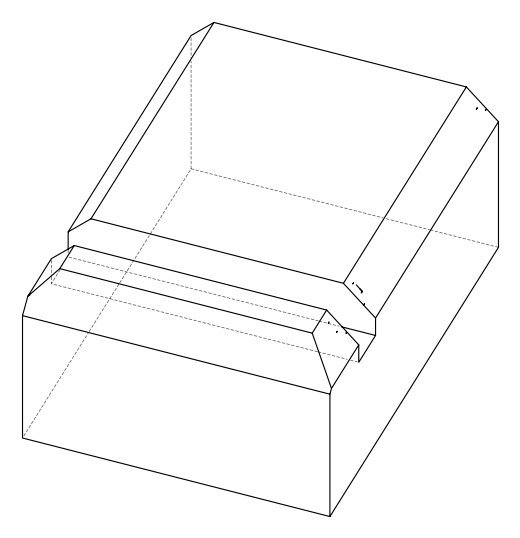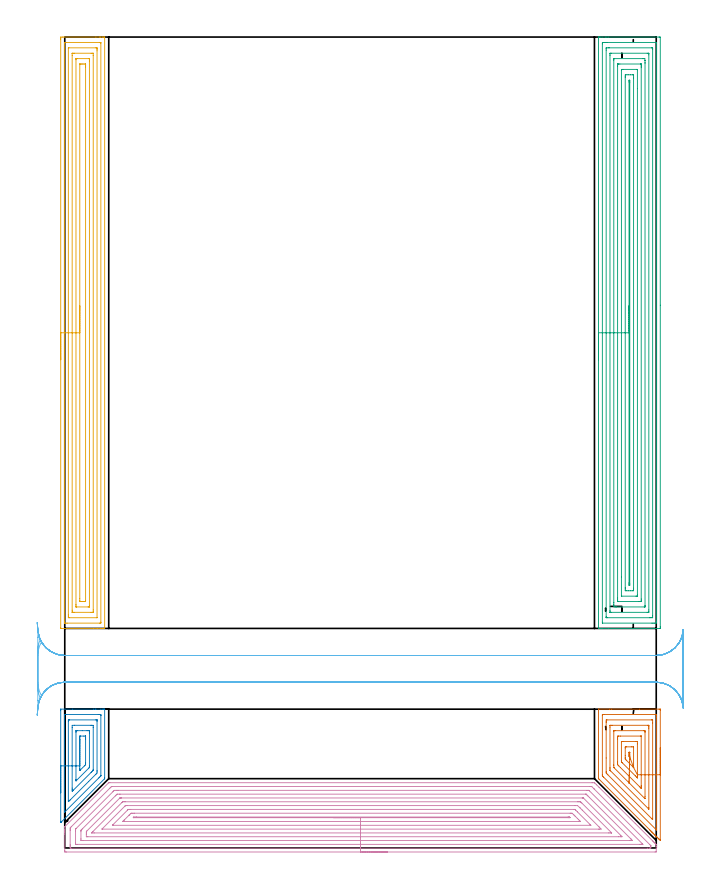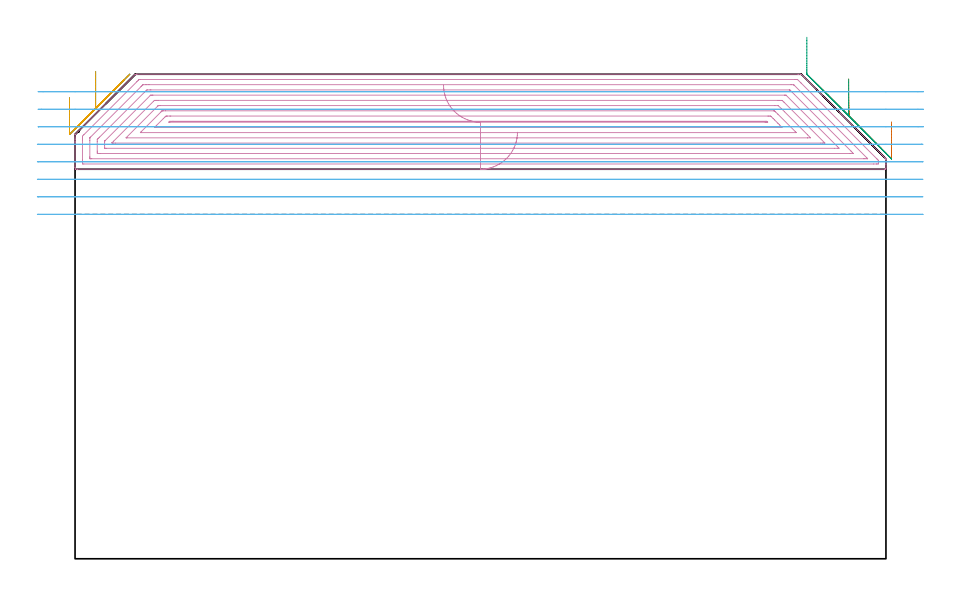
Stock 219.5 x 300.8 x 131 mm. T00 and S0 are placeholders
(PLAN: 6 operations, 1 tool changes, 56.8 min)
(1 AREA_MILL | FG_CHAMFER_SURFACE | UGT0205_001 | 2.92 min | 15236 mm3)
(2 AREA_MILL_1 | FG_CHAMFER_SURFACE_1 | UGT0205_001 | 1.96 min | 7307 mm3)
(3 AREA_MILL_2 | FG_CHAMFER_SURFACE_2 | UGT0205_001 | 16.01 min | 59667 mm3)
(4 AREA_MILL_3 | FG_CHAMFER_SURFACE_3 | UGT0205_001 | 16.53 min | 65954 mm3)
(5 AREA_MILL_4 | FG_CHAMFER_SURFACE_4 | UGT0205_001 | 10.84 min | 30129 mm3)
(6 MILL_RECTANGULAR_SLOT | SLOT_RECTANGULAR | UGT0201_094 | Follow Part, ap 5, ae 75% | 8.55 min | 242394 mm3)
(TOOL UGT0205_001 | Chamfer Mill 20 x 3 x 45 deg. | D20 FL50 Z2)
(TOOL UGT0201_094 | End mill 20 mm | D20 FL38 Z4)
(OP 1 AREA_MILL)
G17 G21 G94 G90
T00 M6
G54
G17 G0 G90 X220.9 Y37.15 S1061 M3
G43 Z141.1 H0
Z118.2
G94 G1 Y37.112 Z117.328 F250.
Y36.998 Z116.464
Y36.809 Z115.612
Y36.547 Z114.78
Y36.213 Z113.974
Y35.81 Z113.2
Y35.341 Z112.464
Y34.81 Z111.772
Y34.221 Z111.129
Y33.578 Z110.54
Y32.886 Z110.008
Y32.15 Z109.54
Y31.376 Z109.137
Y30.57 Z108.803
Y29.738 Z108.541
Y28.886 Z108.352
Y28.022 Z108.238
Y27.15 Z108.2
Y2.991
X220.899 Y2.812 Z108.199
X220.709 Y2.991 Z108.391
X220.459 Y3.24 Z108.638
X220.414 Y3.285 Z108.685
X220.211 Y3.489 Z108.888
X220.165 Y3.533 Z108.932
X220.12 Y3.58 Z108.979
X219.918 Y3.781 Z109.181
X219.872 Y3.827 Z109.225
X219.825 Y3.875 Z109.274
X219.626 Y4.074 Z109.473
X219.578 Y4.12 Z109.519
X219.53 Y4.169 Z109.569
X219.333 Y4.366 Z109.766
X219.285 Y4.414 Z109.812
X219.236 Y4.464 Z109.863
X219.041 Y4.659 Z110.058
X218.991 Y4.708 Z110.106
X218.941 Y4.758 Z110.158
X218.748 Y4.951 Z110.351
X218.697 Y5.001 Z110.399
X218.646 Y5.053 Z110.453
X218.456 Y5.244 Z110.643
X218.404 Y5.295 Z110.693
X218.352 Y5.348 Z110.747
X218.163 Y5.536 Z110.936
X218.11 Y5.588 Z110.987
X218.057 Y5.642 Z111.042
X217.871 Y5.829 Z111.228
X217.817 Y5.882 Z111.28
X217.763 Y5.937 Z111.336
X217.578 Y6.121 Z111.521
X217.523 Y6.175 Z111.574
X217.468 Y6.232 Z111.631
X217.286 Y6.414 Z111.813
X217.23 Y6.469 Z111.867
X217.173 Y6.526 Z111.926
X216.993 Y6.707 Z112.106
X216.936 Y6.762 Z112.161
X216.878 Y6.821 Z112.22
X198.125 Y25.575 Z130.973
X198. Y25.699 Z131.092
Y25.702
Y25.824 Z131.1
Y51.457
X198.005 Y51.49 Z131.093
X198.087 Y51.5 Z131.012
X202.05 Z127.048
X202.845 Z126.248
X213.215 Z115.881
X220.459 Z108.637
X220.86 Y51.496 Z108.235
X220.891 Y51.49 Z108.204
X220.898 Y51.458 Z108.198
X220.9 Y51.015 Z108.2
Y27.15
X219.486 Z109.614
X219.485 Y6.914 Z109.615
X219.484 Y6.821 Z109.616
X219.481 Y6.72 Z109.619
X219.479 Y6.686 Z109.621
X219.459 Y6.7 Z109.641
X219.428 Y6.727 Z109.672
X219.33 Y6.821 Z109.77
X199.884 Y26.266 Z129.216
X199.563 Y26.59 Z129.537
X199.473 Y26.685 Z129.627
X199.421 Y26.741 Z129.679
X199.419 Y26.762 Z129.681
X199.417 Y26.859 Z129.683
X199.414 Y27.057 Z129.686
Y27.15
X199.415 Y49.154 Z129.685
Y49.247
X199.419 Y49.444 Z129.681
X199.421 Y49.484 Z129.679
X199.53 Y49.49 Z129.57
X199.698 Y49.496 Z129.402
X199.951 Y49.499 Z129.149
X219.327 Z109.773
X219.425 Y49.495 Z109.675
X219.456 Y49.491 Z109.644
X219.479 Y49.485 Z109.621
X219.481 Y49.441 Z109.619
X219.484 Y49.341 Z109.616
X219.485 Y49.247 Z109.615
X219.486 Y48.456 Z109.614
Y27.15
X218.072 Z111.028
X218.071 Y10.985 Z111.029
X218.07 Y10.729 Z111.03
X218.066 Y10.56 Z111.034
X218.065 Y10.547 Z111.035
X218.057 Y10.55 Z111.043
X218.025 Y10.577 Z111.075
X217.969 Y10.631 Z111.131
X217.817 Y10.782 Z111.283
X201.45 Y27.15 Z127.65
X201.083 Y27.525 Z128.017
X200.835 Y27.783 Z128.265
X200.832 Y28.034 Z128.268
X200.829 Y28.289 Z128.271
X200.828 Y33.372 Z128.272
X200.829 Y46.595 Z128.271
X200.83 Y46.849 Z128.27
X200.836 Y47.479 Z128.264
X201.063 Y47.499 Z128.037
X201.083 Z128.017
X217.796 Z111.304
X217.817 Y47.498 Z111.283
X218.064 Y47.479 Z111.036
X218.068 Y47.227 Z111.032
X218.071 Y46.595 Z111.029
Y46.34
X218.072 Y27.15 Z111.028
X216.657 Z112.443
Y15.056
X216.656 Y14.776 Z112.444
X216.653 Y14.416 Z112.447
X216.652 Y14.41 Z112.448
X216.636 Y14.422 Z112.464
X216.583 Y14.469 Z112.517
X216.48 Y14.57 Z112.62
X202.489 Y28.561 Z126.611
X202.311 Y28.741 Z126.789
X202.268 Y28.788 Z126.832
X202.25 Y28.811 Z126.85
X202.248 Y28.832 Z126.852
X202.245 Y28.918 Z126.855
X202.243 Y29.522 Z126.857
Y29.802
Y44.827
X202.245 Y45.43 Z126.855
X202.247 Y45.471 Z126.853
X202.249 Y45.486 Z126.851
X202.26 Y45.49 Z126.84
X202.342 Y45.495 Z126.758
X202.51 Y45.498 Z126.59
X202.845 Y45.5 Z126.255
X203.055 Z126.045
X216.266 Z112.834
X216.478 Y45.498 Z112.622
X216.584 Y45.495 Z112.516
X216.636 Y45.49 Z112.464
X216.651 Y45.486 Z112.449
X216.652 Y45.471 Z112.448
X216.656 Y45.108 Z112.444
X216.657 Y44.827 Z112.443
Y44.223
Y27.15
X215.243 Z113.857
Y19.127
X215.238 Y18.311 Z113.862
X215.237 Y18.296 Z113.863
X215.19 Y18.311 Z113.91
X215.175 Y18.325 Z113.925
X203.725 Y29.773 Z125.375
X203.699 Y29.802 Z125.401
X203.673 Y29.837 Z125.427
X203.664 Y29.863 Z125.436
X203.657 Y30.685 Z125.443
Y30.754
Y43.197
X203.658 Y43.335 Z125.442
X203.66 Y43.426 Z125.44
X203.664 Y43.491 Z125.436
X203.672 Y43.494 Z125.428
X203.725 Y43.497 Z125.375
X204.168 Y43.5 Z124.932
X214.737 Y43.499 Z114.363
X215.175 Y43.493 Z113.925
X215.23 Y43.49 Z113.87
X215.239 Y43.266 Z113.861
X215.242 Y43.128 Z113.858
X215.243 Y43.06 Z113.857
Y42.991
Y27.15
X213.829 Z115.271
Y23.197
X213.828 Y22.731 Z115.272
X213.827 Y22.315 Z115.273
X213.824 Y22.175 Z115.276
X213.823 Y22.142 Z115.277
X213.741 Y22.217 Z115.359
X213.61 Y22.342 Z115.49
X213.413 Y22.535 Z115.687
X213.217 Y22.731 Z115.883
X206.146 Y29.802 Z122.954
X205.487 Y30.464 Z123.613
X205.271 Y30.685 Z123.829
X205.078 Y30.899 Z124.022
X205.075 Y31.099 Z124.025
X205.072 Y31.569 Z124.028
X205.071 Y31.986 Z124.029
Y40.408
X205.073 Y40.824 Z124.027
X205.077 Y41.292 Z124.023
X205.079 Y41.49 Z124.021
X205.282 Y41.497 Z123.818
X205.487 Y41.499 Z123.613
X206.16 Y41.5 Z122.94
X213.62 Y41.499 Z115.48
X213.759 Y41.496 Z115.341
X213.808 Y41.491 Z115.292
X213.823 Y41.487 Z115.277
X213.824 Y41.48 Z115.276
X213.827 Y41.431 Z115.273
X213.828 Y41.292 Z115.272
X213.829 Y27.15 Z115.271
X212.415 Z116.685
X212.414 Y26.385 Z116.686
X212.413 Y26.266 Z116.687
X212.409 Y26.026 Z116.691
X212.408 Y26.006 Z116.692
X212.401 Y26.008 Z116.699
X212.366 Y26.036 Z116.734
X212.333 Y26.067 Z116.767
X212.131 Y26.266 Z116.969
X211.652 Y26.745 Z117.448
X206.828 Y31.569 Z122.272
X206.688 Y31.712 Z122.412
X206.576 Y31.828 Z122.524
X206.504 Y31.905 Z122.596
X206.492 Y31.954 Z122.608
X206.487 Y32.334 Z122.613
X206.486 Y32.453 Z122.614
Y39.406
X206.487 Y39.457 Z122.613
X206.489 Y39.484 Z122.611
X206.492 Y39.49 Z122.608
X206.5 Y39.493 Z122.6
X206.606 Y39.497 Z122.494
X206.82 Y39.499 Z122.28
X207.248 Y39.5 Z121.852
X211.676 Z117.424
X212.089 Y39.498 Z117.011
X212.296 Y39.494 Z116.804
X212.398 Y39.49 Z116.702
X212.408 Y39.483 Z116.692
X212.411 Y39.466 Z116.689
X212.412 Y39.429 Z116.688
X212.415 Y38.759 Z116.685
Y38.64
Y27.15
X210.994 Y29.861 Z118.106
X210.992 Z118.108
X210.974 Y29.875 Z118.126
X210.771 Y30.076 Z118.329
X208.394 Y32.453 Z120.706
X208.129 Y32.722 Z120.971
X207.979 Y32.88 Z121.121
X207.907 Y32.958 Z121.193
X207.904 Y33.107 Z121.196
X207.901 Y33.337 Z121.199
X207.9 Y33.567 Z121.2
Y34.221
X207.901 Y37.102 Z121.199
X207.904 Y37.333 Z121.196
X207.906 Y37.478 Z121.194
X207.973 Y37.49 Z121.127
X208.129 Y37.494 Z120.971
X208.386 Y37.499 Z120.714
X210.146 Y37.5 Z118.954
X210.771 Y37.496 Z118.329
X210.979 Y37.492 Z118.121
X210.991 Y37.491 Z118.109
X210.994 Y37.46 Z118.106
X210.998 Y37.379 Z118.102
X211. Y37.256 Z118.1
Y30.072
X210.999 Y29.949 Z118.101
X210.996 Y29.868 Z118.104
X210.994 Y29.861 Z118.106
X209.58 Y33.736 Z119.52
X209.547 Y33.761 Z119.553
X209.453 Y33.853 Z119.647
X209.361 Y33.947 Z119.739
X209.321 Y33.998 Z119.779
X209.318 Y34.085 Z119.782
X209.316 Y34.221 Z119.784
X209.314 Y34.526 Z119.786
Y34.8
X209.315 Y35.105 Z119.785
X209.318 Y35.378 Z119.782
X209.321 Y35.464 Z119.779
X209.324 Y35.49 Z119.776
X209.345 Y35.492 Z119.755
X209.5 Y35.497 Z119.6
X209.569 Y35.49 Z119.531
X209.58 Y35.487 Z119.52
X209.582 Y35.466 Z119.518
X209.584 Y35.412 Z119.516
X209.586 Y34.526 Z119.514
Y34.221
X209.584 Y33.948 Z119.516
X209.582 Y33.811 Z119.518
X209.58 Y33.736 Z119.52
X209.554 Y32.866 Z119.584
X209.529 Y32.005 Z119.723
X209.505 Y31.16 Z119.936
X209.481 Y30.336 Z120.223
X209.457 Y29.541 Z120.58
X209.435 Y28.779 Z121.005
X209.414 Y28.058 Z121.495
X209.394 Y27.382 Z122.046
X209.376 Y26.756 Z122.654
X209.36 Y26.186 Z123.314
X209.345 Y25.676 Z124.021
X209.332 Y25.229 Z124.771
X209.321 Y24.849 Z125.556
X209.311 Y24.539 Z126.371
X209.305 Y24.301 Z127.21
X209.3 Y24.137 Z128.067
X209.297 Y24.048 Z128.935
Y24.036 Z129.807
G0 Z141.1
M5
M2
(OP 2 AREA_MILL_1)
G17 G21 G94 G90
T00 M6
G54
G17 G0 G90 X-1.5 Y20.45 S1061 M3
G43 Z141.1 H0
Z124.8
G94 G1 Y20.488 Z123.928 F250.
Y20.602 Z123.064
Y20.791 Z122.212
Y21.053 Z121.38
Y21.387 Z120.574
Y21.79 Z119.8
Y22.258 Z119.064
Y22.79 Z118.372
Y23.379 Z117.729
Y24.022 Z117.14
Y24.714 Z116.608
Y25.45 Z116.14
Y26.224 Z115.737
Y27.03 Z115.403
Y27.862 Z115.141
Y28.714 Z114.952
Y29.578 Z114.838
Y30.45 Z114.8
X-1.499 Y50.926 Z114.801
X-1.495 Y51.496 Z114.802
X-1.493 Y51.498 Z114.804
X2.93 Y51.5 Z119.226
X10.658 Z126.952
X11.29 Z127.587
X11.548 Z127.845
X13.33 Z129.625
X13.847 Z130.146
X14.22 Z130.519
X14.463 Z130.762
X14.763 Y51.493 Z131.055
X14.797 Y51.49 Z131.089
X14.8 Y51.371 Z131.1
Y25.999
Y25.705 Z131.085
X14.671 Y25.571 Z130.971
X-1.222 Y9.678 Z115.077
X-1.366 Y9.536 Z114.931
X-1.492 Y9.415 Z114.806
X-1.497 Y9.502 Z114.803
X-1.5 Y9.633 Z114.8
Y9.678
Y30.45
X-0.086 Z116.214
X-0.085 Y49.201 Z116.215
X-0.084 Y49.257 Z116.216
X-0.079 Y49.369 Z116.221
X-0.068 Y49.49 Z116.232
X-0.03 Y49.492 Z116.27
X0.507 Y49.499 Z116.807
X12.439 Y49.5 Z128.739
X12.976 Y49.498 Z129.276
X13.33 Y49.492 Z129.63
X13.374 Y49.49 Z129.674
X13.381 Y49.313 Z129.681
X13.385 Y49.201 Z129.685
Y49.145
X13.386 Y49.089 Z129.686
X13.385 Y26.889 Z129.685
Y26.834
X13.382 Y26.778 Z129.682
X13.379 Y26.744 Z129.679
X13.367 Y26.728 Z129.667
X13.33 Y26.684 Z129.63
X12.989 Y26.339 Z129.289
X12.649 Y25.999 Z128.949
X-0.03 Y13.32 Z116.27
X-0.066 Y13.286 Z116.234
X-0.079 Y13.275 Z116.221
X-0.08 Y13.276 Z116.22
X-0.082 Y13.293 Z116.218
X-0.085 Y13.367 Z116.215
X-0.086 Y13.592 Z116.214
Y30.45
X1.328 Z117.628
X1.329 Y46.897 Z117.629
X1.331 Y47.365 Z117.631
X1.333 Y47.469 Z117.633
X1.335 Y47.487 Z117.635
X1.391 Y47.493 Z117.691
X1.481 Y47.497 Z117.781
X1.616 Y47.5 Z117.916
X1.752 Z118.052
X11.548 Y47.499 Z127.848
X11.684 Y47.497 Z127.984
X11.952 Y47.49 Z128.252
X11.965 Y47.477 Z128.265
X11.968 Y47.461 Z128.268
X11.971 Y47.425 Z128.271
Y47.365
X11.972 Y46.942 Z128.272
X11.971 Y28.67 Z128.271
X11.969 Y28.249 Z128.269
X11.964 Y27.779 Z128.264
X11.761 Y27.567 Z128.061
X11.548 Y27.349 Z127.848
X8.864 Y24.663 Z125.164
X1.969 Y17.769 Z118.269
X1.752 Y17.555 Z118.052
X1.518 Y17.33 Z117.818
X1.335 Y17.174 Z117.635
X1.331 Y17.365 Z117.631
X1.329 Y17.519 Z117.629
X1.328 Y30.45 Z117.628
X2.743 Z119.043
X2.744 Y44.694 Z119.044
X2.75 Y45.477 Z119.05
X3.533 Y45.497 Z119.833
X3.618 Y45.499 Z119.918
X9.767 Z126.067
X9.853 Z126.153
X10.55 Y45.477 Z126.85
X10.557 Y44.795 Z126.857
Y44.694
Y29.165
X10.555 Y28.967 Z126.855
X10.553 Y28.869 Z126.853
X10.55 Y28.823 Z126.85
X10.534 Y28.794 Z126.834
X10.417 Y28.67 Z126.717
X10.094 Y28.343 Z126.394
X9.767 Y28.016 Z126.067
X3.19 Y21.44 Z119.49
X2.968 Y21.222 Z119.268
X2.757 Y21.018 Z119.057
X2.745 Y21.445 Z119.045
X2.744 Y21.548 Z119.044
X2.743 Y22.202 Z119.043
Y30.45
X4.157 Z120.457
X4.158 Y42.913 Z120.458
X4.159 Y43.178 Z120.459
X4.164 Y43.445 Z120.464
X4.172 Y43.491 Z120.472
X4.204 Y43.494 Z120.504
X4.277 Y43.498 Z120.577
X4.423 Y43.499 Z120.723
X4.727 Y43.5 Z121.027
X6.508 Z122.808
X8.29 Z124.59
X8.877 Y43.497 Z125.177
X9.072 Y43.493 Z125.372
X9.136 Y43.49 Z125.436
X9.139 Y43.357 Z125.439
X9.142 Y43.18 Z125.442
X9.143 Y42.913 Z125.443
Y42.647
Y30.45
X9.142 Y30.185 Z125.442
X9.138 Y29.918 Z125.438
X9.136 Y29.846 Z125.436
X9.112 Y29.818 Z125.412
X9.051 Y29.752 Z125.351
X8.877 Y29.575 Z125.177
X4.265 Y24.965 Z120.565
X4.214 Y24.918 Z120.514
X4.164 Y24.874 Z120.464
X4.162 Y24.924 Z120.462
X4.158 Y25.109 Z120.458
X4.157 Y25.259 Z120.457
Y25.375
Y30.45
X5.571 Z121.871
X5.572 Y40.876 Z121.872
X5.573 Y41.133 Z121.873
X5.577 Y41.449 Z121.877
X5.578 Y41.481 Z121.878
X5.618 Y41.49 Z121.918
X5.715 Y41.495 Z122.015
X5.838 Y41.499 Z122.138
X7.095 Y41.5 Z123.395
X7.621 Y41.498 Z123.921
X7.703 Y41.493 Z124.003
X7.717 Y41.491 Z124.017
X7.722 Y41.466 Z124.022
X7.725 Y41.393 Z124.025
X7.728 Y41.133 Z124.028
X7.729 Y40.5 Z124.029
Y40.243
X7.728 Y31.598 Z124.028
X7.726 Y31.34 Z124.026
X7.722 Y31.024 Z124.022
X7.716 Y30.875 Z124.016
X7.64 Y30.796 Z123.94
X7.302 Y30.45 Z123.602
X5.74 Y28.888 Z122.04
X5.668 Y28.818 Z121.968
X5.615 Y28.768 Z121.915
X5.582 Y28.741 Z121.882
X5.578 Y28.74 Z121.878
X5.577 Y28.763 Z121.877
X5.573 Y28.98 Z121.873
X5.571 Y29.303 Z121.871
Y29.56
Y30.45
Y31.322 Z121.909
Y32.187 Z122.023
Y33.038 Z122.212
Y33.87 Z122.474
Y34.676 Z122.808
Y35.45 Z123.211
Y36.186 Z123.679
Y36.878 Z124.21
Y37.521 Z124.8
Y38.111 Z125.443
Y38.642 Z126.135
Y39.11 Z126.871
Y39.513 Z127.645
Y39.847 Z128.451
Y40.109 Z129.283
Y40.298 Z130.134
Y40.412 Z130.999
Y40.45 Z131.871
G0 Z141.1
M5
M2
(OP 3 AREA_MILL_2)
G17 G21 G94 G90
T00 M6
G54
G17 G0 G90 X198. Y181.1 S1061 M3
G43 Z141.1 H0
G94 G1 Y181.138 Z140.228 F250.
Y181.252 Z139.363
Y181.441 Z138.512
Y181.703 Z137.68
Y182.037 Z136.874
Y182.44 Z136.1
Y182.909 Z135.364
Y183.44 Z134.672
Y184.029 Z134.029
Y184.672 Z133.439
Y185.364 Z132.908
Y186.1 Z132.44
Y186.874 Z132.037
Y187.68 Z131.703
Y188.512 Z131.441
Y189.364 Z131.252
Y190.228 Z131.138
Y191.1 Z131.1
Y300.623
Y300.796 Z131.091
Y300.797 Z131.09
X198.355 Y300.8 Z130.744
X198.61 Z130.49
X199.322 Z129.773
X200.558 Z128.539
X201.083 Z128.011
X201.702 Z127.394
X220.459 Z108.639
X220.723 Y300.798 Z108.374
X220.892 Y300.79 Z108.206
X220.899 Y300.62 Z108.199
X220.9 Y201.326 Z108.2
Y82.028
X220.896 Y81.577 Z108.202
X220.892 Y81.41 Z108.206
X220.721 Y81.4 Z108.376
X201.702 Z127.394
X199.322 Z129.773
X198.61 Z130.489
X198.356 Z130.743
X198.115 Z130.978
X198. Y81.403 Z131.09
Y81.405 Z131.091
Y81.581 Z131.1
Y191.1
X199.414 Z129.686
X199.415 Y298.29 Z129.685
X199.416 Y298.384 Z129.684
X199.421 Y298.775 Z129.679
X199.801 Y298.792 Z129.299
X200.203 Y298.797 Z128.897
X200.674 Y298.8 Z128.426
X201.083 Z128.017
X219.39 Y298.799 Z109.71
X219.424 Y298.797 Z109.676
X219.459 Y298.792 Z109.641
X219.479 Y298.787 Z109.621
X219.48 Y298.76 Z109.62
X219.485 Y298.479 Z109.615
Y83.91
X219.484 Y83.816 Z109.616
X219.479 Y83.425 Z109.621
X219.099 Y83.408 Z110.001
X218.697 Y83.403 Z110.403
X218.226 Y83.4 Z110.874
X217.817 Z111.283
X199.51 Y83.401 Z129.59
X199.476 Y83.403 Z129.624
X199.441 Y83.408 Z129.659
X199.421 Y83.413 Z129.679
X199.42 Y83.44 Z129.68
X199.415 Y83.721 Z129.685
X199.414 Y191.1 Z129.686
X200.828 Z128.272
X200.829 Y295.961 Z128.271
X200.831 Y296.596 Z128.269
X200.833 Y296.725 Z128.267
X200.835 Y296.781 Z128.265
X200.891 Y296.791 Z128.209
X201.083 Y296.795 Z128.017
X201.763 Y296.8 Z127.337
X201.964 Z127.136
X217.617 Y296.799 Z111.483
X217.817 Y296.796 Z111.283
X218.017 Y296.79 Z111.083
X218.065 Y296.788 Z111.035
X218.067 Y296.751 Z111.033
X218.07 Y296.682 Z111.03
X218.071 Y296.596 Z111.029
Y296.338
Y86.239
X218.069 Y85.604 Z111.031
X218.067 Y85.475 Z111.033
X218.065 Y85.419 Z111.035
X218.009 Y85.409 Z111.091
X217.817 Y85.405 Z111.283
X217.137 Y85.4 Z111.963
X216.936 Z112.164
X201.283 Y85.401 Z127.817
X201.083 Y85.404 Z128.017
X200.883 Y85.41 Z128.217
X200.835 Y85.412 Z128.265
X200.833 Y85.449 Z128.267
X200.83 Y85.518 Z128.27
X200.829 Y85.604 Z128.271
Y85.862
X200.828 Y191.1 Z128.272
X202.243 Z126.857
Y293.914
X202.246 Y294.522 Z126.854
X202.249 Y294.728 Z126.851
X202.252 Y294.79 Z126.848
X202.3 Y294.793 Z126.8
X202.408 Y294.796 Z126.692
X202.845 Y294.8 Z126.255
X216.055 Z113.045
X216.492 Y294.796 Z112.608
X216.599 Y294.793 Z112.501
X216.647 Y294.79 Z112.453
X216.65 Y294.756 Z112.45
X216.653 Y294.658 Z112.447
X216.657 Y294.198 Z112.443
Y88.286
X216.655 Y87.678 Z112.445
X216.651 Y87.472 Z112.449
X216.649 Y87.41 Z112.451
X216.6 Y87.407 Z112.5
X216.492 Y87.404 Z112.608
X216.055 Y87.4 Z113.045
X202.845 Z126.255
X202.408 Y87.404 Z126.692
X202.301 Y87.407 Z126.799
X202.253 Y87.41 Z126.847
X202.25 Y87.444 Z126.85
X202.247 Y87.542 Z126.853
X202.243 Y88.002 Z126.857
Y191.1
X203.657 Z125.443
Y292.265
X203.659 Y292.404 Z125.441
X203.664 Y292.682 Z125.436
X203.67 Y292.791 Z125.43
X203.685 Y292.794 Z125.415
X203.725 Y292.796 Z125.375
X203.943 Y292.799 Z125.157
X214.294 Z114.806
X214.512 Z114.588
X215.175 Y292.79 Z113.925
X215.236 Y292.126 Z113.864
X215.239 Y292.061 Z113.861
X215.243 Y291.232 Z113.857
Y291.163
Y89.935
X215.241 Y89.796 Z113.859
X215.236 Y89.518 Z113.864
X215.23 Y89.409 Z113.87
X215.215 Y89.406 Z113.885
X215.175 Y89.404 Z113.925
X214.957 Y89.401 Z114.143
X204.606 Z124.494
X204.388 Z124.712
X203.725 Y89.41 Z125.375
X203.664 Y90.074 Z125.436
X203.661 Y90.139 Z125.439
X203.657 Y90.968 Z125.443
Y91.038
Y191.1
X205.071 Z124.029
Y289.866
X205.072 Y290.338 Z124.028
X205.075 Y290.756 Z124.025
X205.078 Y290.781 Z124.022
X205.09 Y290.79 Z124.01
X205.146 Y290.795 Z123.954
X205.259 Y290.798 Z123.841
X205.487 Y290.8 Z123.613
X205.912 Z123.188
X213.565 Z115.535
X213.686 Y290.799 Z115.414
X213.767 Y290.795 Z115.333
X213.812 Y290.79 Z115.288
X213.822 Y290.781 Z115.278
X213.824 Y290.759 Z115.276
X213.828 Y290.338 Z115.272
X213.829 Y289.916 Z115.271
Y289.444
Y92.334
X213.828 Y91.862 Z115.272
X213.825 Y91.444 Z115.275
X213.822 Y91.419 Z115.278
X213.81 Y91.41 Z115.29
X213.754 Y91.405 Z115.346
X213.641 Y91.402 Z115.459
X213.413 Y91.4 Z115.687
X212.988 Z116.112
X205.335 Z123.765
X205.214 Y91.401 Z123.886
X205.133 Y91.405 Z123.967
X205.088 Y91.41 Z124.012
X205.078 Y91.419 Z124.022
X205.076 Y91.441 Z124.024
X205.072 Y91.862 Z124.028
X205.071 Y92.284 Z124.029
Y92.756
Y191.1
X206.485 Z122.615
X206.486 Y288.43 Z122.614
Y288.55
X206.49 Y288.743 Z122.61
X206.492 Y288.782 Z122.608
X206.592 Y288.79 Z122.508
X206.756 Y288.796 Z122.344
X207.002 Y288.8 Z122.098
X212.287 Y288.799 Z116.813
X212.367 Y288.795 Z116.733
X212.394 Y288.79 Z116.706
X212.408 Y288.781 Z116.692
X212.411 Y288.748 Z116.689
X212.414 Y288.671 Z116.686
X212.415 Y281.741 Z116.685
Y93.77
X212.414 Y93.65 Z116.686
X212.41 Y93.457 Z116.69
X212.408 Y93.418 Z116.692
X212.308 Y93.41 Z116.792
X212.144 Y93.404 Z116.956
X211.898 Y93.4 Z117.202
X206.613 Y93.401 Z122.487
X206.533 Y93.405 Z122.567
X206.506 Y93.41 Z122.594
X206.492 Y93.419 Z122.608
X206.489 Y93.452 Z122.611
X206.486 Y93.53 Z122.614
X206.485 Y100.467 Z122.615
Y191.1
X207.9 Z121.2
Y285.868
X207.901 Y286.099 Z121.199
X207.907 Y286.762 Z121.193
X208.095 Y286.796 Z121.005
X208.129 Y286.798 Z120.971
X208.972 Y286.8 Z120.128
X209.853 Z119.247
X210.735 Y286.798 Z118.365
X210.771 Y286.794 Z118.329
X210.993 Y286.762 Z118.107
X210.997 Y286.533 Z118.103
X211. Y285.868 Z118.1
Y285.635
Y96.332
X210.999 Y96.101 Z118.101
X210.993 Y95.438 Z118.107
X210.805 Y95.404 Z118.295
X210.771 Y95.402 Z118.329
X209.928 Y95.4 Z119.172
X209.047 Z120.053
X208.165 Y95.402 Z120.935
X208.129 Y95.406 Z120.971
X207.907 Y95.438 Z121.193
X207.903 Y95.667 Z121.197
X207.9 Y96.332 Z121.2
Y96.565
Y191.1
X209.314 Z119.786
Y284.08
X209.315 Y284.388 Z119.785
X209.318 Y284.661 Z119.782
X209.322 Y284.79 Z119.778
X209.45 Y284.791 Z119.65
X209.578 Y284.79 Z119.522
X209.581 Y284.665 Z119.519
X209.585 Y284.39 Z119.515
X209.586 Y284.08 Z119.514
Y283.803
Y98.12
X209.585 Y97.812 Z119.515
X209.582 Y97.539 Z119.518
X209.578 Y97.41 Z119.522
X209.45 Y97.409 Z119.65
X209.322 Y97.41 Z119.778
X209.319 Y97.535 Z119.781
X209.315 Y97.81 Z119.785
X209.314 Y98.12 Z119.786
Y98.397
Y191.1
Y191.972 Z119.824
Y192.837 Z119.938
Y193.688 Z120.127
Y194.52 Z120.389
Y195.326 Z120.723
Y196.1 Z121.126
Y196.836 Z121.595
Y197.528 Z122.126
Y198.171 Z122.715
Y198.76 Z123.358
Y199.292 Z124.05
Y199.76 Z124.786
Y200.163 Z125.56
Y200.497 Z126.366
Y200.759 Z127.198
Y200.948 Z128.05
Y201.062 Z128.915
Y201.1 Z129.786
G0 Z141.1
M5
M2
(OP 4 AREA_MILL_3)
G17 G21 G94 G90
T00 M6
G54
G17 G0 G90 X119.7 Y-1.5 S1061 M3
G43 Z141.1 H0
Z115.4
G94 G1 X119.662 Z114.528 F250.
X119.548 Z113.664
X119.359 Z112.812
X119.097 Z111.98
X118.763 Z111.174
X118.36 Z110.4
X117.892 Z109.664
X117.36 Z108.972
X116.771 Z108.329
X116.128 Z107.74
X115.436 Z107.209
X114.7 Z106.74
X113.926 Z106.337
X113.12 Z106.003
X112.288 Z105.741
X111.437 Z105.552
X110.572 Z105.438
X109.7 Z105.4
X0.628
X0.146 Y-1.495 Z105.403
X0.009 Y-1.492 Z105.406
X0. Y-1.019 Z105.878
Y5.165 Z112.059
Y5.692 Z112.588
Y6.049 Z112.945
Y6.575 Z113.471
Y6.932 Z113.827
X0.001 Y7.816 Z114.714
X0.004 Y7.893 Z114.789
X0.032 Y7.933 Z114.829
X16.264 Y24.164 Z131.063
X16.295 Y24.197 Z131.088
X16.72 Y24.2 Z131.1
X195.635 Y24.195 Z131.095
X196.421 Y24.193 Z131.093
X196.439 Y24.192 Z131.091
X196.514 Y24.177 Z131.075
X196.542 Y24.161 Z131.059
X197.29 Y23.41 Z130.309
X198.21 Y22.491 Z129.389
X211.62 Y9.08 Z115.979
X218.051 Y2.65 Z109.548
X218.187 Y2.515 Z109.411
X218.325 Y2.376 Z109.273
X218.487 Y2.214 Z109.111
X218.629 Y2.073 Z108.969
X218.772 Y1.929 Z108.826
X218.924 Y1.777 Z108.675
X219.071 Y1.631 Z108.527
X219.219 Y1.482 Z108.379
X219.373 Y1.327 Z108.225
X219.39 Y1.299 Z108.196
X219.4 Y1.274 Z108.172
Y1.232 Z108.131
Y0.578 Z107.478
Y-0.136 Z106.759
Y-1.376 Z105.521
X219.397 Y-1.491 Z105.405
X218.976 Y-1.5 Z105.4
X109.7
Y-0.086 Z106.814
X2.364 Y-0.085 Z106.815
X2.024 Y-0.079 Z106.821
X2.01 Y0.031 Z106.931
X2.003 Y0.272 Z107.172
X2.001 Y0.748 Z107.648
X2. Y1.158 Z108.058
Y6.459 Z113.359
X2.003 Y6.932 Z113.832
X2.007 Y7.336 Z114.236
X2.016 Y7.454 Z114.354
X2.382 Y7.832 Z114.732
X16.72 Y22.171 Z129.071
X17.056 Y22.504 Z129.404
X17.246 Y22.688 Z129.588
X17.316 Y22.754 Z129.654
X17.355 Y22.779 Z129.679
X17.665 Y22.786 Z129.686
X194.689 Y22.781 Z129.681
X195.108 Y22.78 Z129.68
X195.318 Y22.777 Z129.677
X195.421 Y22.774 Z129.674
X195.47 Y22.769 Z129.669
X195.527 Y22.717 Z129.617
X196.298 Y21.952 Z128.852
X196.421 Y21.829 Z128.729
X216.984 Y1.265 Z108.165
X217.241 Y1.003 Z107.903
X217.366 Y0.873 Z107.773
X217.39 Y0.84 Z107.74
X217.394 Y0.806 Z107.706
X217.397 Y0.748 Z107.648
Y0.34 Z107.24
X217.39 Y-0.067 Z106.833
X216.984 Y-0.083 Z106.817
X216.932 Y-0.084 Z106.816
X216.09 Y-0.086 Z106.814
X109.7
Y1.328 Z108.228
X4.51 Y1.329 Z108.229
X4.204 Y1.33 Z108.23
X4.102 Y1.332 Z108.232
X4.023 Y1.335 Z108.235
X4.01 Y1.341 Z108.241
X4.006 Y1.373 Z108.273
X4.003 Y1.43 Z108.33
X4.001 Y1.631 Z108.531
X4. Y1.832 Z108.732
X4.001 Y6.25 Z113.15
X4.008 Y6.932 Z113.832
X4.01 Y6.981 Z113.881
X4.031 Y7.019 Z113.919
X4.071 Y7.064 Z113.964
X4.204 Y7.203 Z114.103
X17.843 Y20.843 Z127.743
X18.07 Y21.069 Z127.969
X18.291 Y21.284 Z128.184
X18.366 Y21.355 Z128.255
X18.508 Y21.364 Z128.264
X19.098 Y21.37 Z128.27
X19.402 Y21.371 Z128.271
X19.99
X193.739 Y21.367 Z128.267
X194.334 Y21.365 Z128.265
X194.406 Y21.362 Z128.262
X194.421 Y21.36 Z128.26
X194.456 Y21.333 Z128.233
X194.529 Y21.267 Z128.167
X194.633 Y21.167 Z128.067
X214.169 Y1.631 Z108.531
X214.302 Y1.496 Z108.396
X214.453 Y1.335 Z108.235
X214.416 Y1.333 Z108.233
X214.302 Y1.331 Z108.231
X213.714 Y1.329 Z108.229
X213.408
X109.7 Y1.328 Z108.228
Y2.743 Z109.643
X6.886
X6.654 Y2.744 Z109.644
X6.131 Y2.749 Z109.649
X6.01 Y2.751 Z109.651
X6.006 Y2.959 Z109.859
X6. Y3.39 Z110.29
Y6.041 Z112.941
X6.008 Y6.486 Z113.386
X6.01 Y6.539 Z113.439
X6.036 Y6.575 Z113.475
X6.093 Y6.638 Z113.538
X6.189 Y6.738 Z113.638
X6.381 Y6.932 Z113.832
X6.632 Y7.183 Z114.083
X18.751 Y19.302 Z126.202
X19.076 Y19.624 Z126.524
X19.402 Y19.947 Z126.847
X19.64 Y19.951 Z126.851
X20.296 Y19.956 Z126.856
X20.528 Y19.957 Z126.857
X193.245 Y19.952 Z126.852
X193.328 Y19.951 Z126.851
X193.368 Y19.949 Z126.849
X193.384 Y19.946 Z126.846
X193.414 Y19.925 Z126.825
X193.739 Y19.61 Z126.51
X194.049 Y19.302 Z126.202
X194.633 Y18.718 Z125.618
X209.953 Y3.398 Z110.298
X210.069 Y3.279 Z110.179
X210.292 Y3.047 Z109.947
X210.572 Y2.749 Z109.649
X210.491 Y2.747 Z109.647
X209.832 Y2.743 Z109.643
X209.601
X109.7
Y4.157 Z111.057
X8.548
X8.295 Y4.159 Z111.059
X8.127 Y4.162 Z111.062
X8.009 Y4.165 Z111.065
X8.007 Y4.187 Z111.087
X8.004 Y4.282 Z111.182
X8. Y4.948 Z111.848
Y5.165 Z112.065
X8.001 Y5.83 Z112.73
X8.007 Y6.049 Z112.949
X8.01 Y6.089 Z112.989
X8.036 Y6.125 Z113.025
X8.095 Y6.191 Z113.091
X8.188 Y6.289 Z113.189
X20.317 Y18.418 Z125.318
X20.417 Y18.511 Z125.411
X20.438 Y18.528 Z125.428
X20.518 Y18.536 Z125.436
X20.686 Y18.54 Z125.44
X20.938 Y18.543 Z125.443
X21.064
X191.951 Y18.538 Z125.438
X192.073 Y18.537 Z125.437
X192.316 Y18.532 Z125.432
X192.364 Y18.527 Z125.427
X192.381 Y18.514 Z125.414
X192.416 Y18.483 Z125.383
X192.483 Y18.418 Z125.318
X206.256 Y4.645 Z111.545
X206.614 Y4.282 Z111.182
X206.721 Y4.169 Z111.069
X206.508 Y4.161 Z111.061
X206.381 Y4.158 Z111.058
X206.256 Y4.157 Z111.057
X205.488
X109.7
Y5.571 Z112.471
X10.945
X10.462 Y5.573 Z112.473
X10.046 Y5.577 Z112.477
X10.01 Y5.579 Z112.479
X10.008 Y5.614 Z112.514
X10.02 Y5.66 Z112.56
X10.041 Y5.686 Z112.586
X10.088 Y5.738 Z112.638
X10.462 Y6.114 Z113.014
X21.19 Y16.843 Z123.743
X21.425 Y17.074 Z123.974
X21.463 Y17.108 Z124.008
X21.48 Y17.12 Z124.02
X21.5 Y17.122 Z124.022
X21.604 Y17.126 Z124.026
X22.085 Y17.128 Z124.028
X22.495 Y17.129 Z124.029
X190.163 Y17.124 Z124.024
X190.579 Y17.123 Z124.023
X191.057 Y17.12 Z124.02
X191.216 Y17.117 Z124.017
X191.333 Y17.108 Z124.008
X191.426 Y17.018 Z123.918
X191.8 Y16.651 Z123.551
X202.68 Y5.772 Z112.672
X202.795 Y5.653 Z112.553
X202.848 Y5.594 Z112.494
X202.862 Y5.576 Z112.476
X202.856
X202.68 Y5.573 Z112.473
X202.269 Y5.571 Z112.471
X201.786
X109.7
Y6.985 Z113.885
X14.038 Y6.986 Z113.886
X13.982 Y6.987 Z113.887
X13.806 Y6.998 Z113.898
X13.822 Y7.019 Z113.919
X13.884 Y7.085 Z113.985
X22.326 Y15.529 Z122.429
X22.42 Y15.621 Z122.521
X22.48 Y15.677 Z122.577
X22.513 Y15.704 Z122.604
X22.559 Y15.707 Z122.607
X22.979 Y15.714 Z122.614
X23.032
X189.327 Y15.71 Z122.61
X190.163 Y15.705 Z122.605
X190.229 Y15.703 Z122.603
X191.057 Y14.943 Z121.843
X191.118 Y14.884 Z121.784
X191.951 Y14.052 Z120.952
X198.21 Y7.793 Z114.693
X198.981 Y6.992 Z113.892
X198.21 Y6.986 Z113.886
X198.156 Y6.985 Z113.885
X109.7
Y8.4 Z115.3
X17.918
X17.825
X17.774 Y8.402 Z115.302
X17.691 Y8.406 Z115.306
X17.669 Y8.412 Z115.312
X17.688 Y8.434 Z115.334
X17.722 Y8.472 Z115.372
X17.782 Y8.534 Z115.434
X17.946 Y8.699 Z115.599
X23.247 Y14.001 Z120.901
X23.456 Y14.206 Z121.106
X23.518 Y14.264 Z121.164
X23.543 Y14.285 Z121.185
X23.575 Y14.294 Z121.194
X23.873 Y14.297 Z121.197
X24.464 Y14.3 Z121.2
X188.971 Y14.296 Z121.196
X189.12 Y14.294 Z121.194
X189.194 Y14.291 Z121.191
X189.227 Y14.289 Z121.189
X189.269 Y14.259 Z121.159
X189.541 Y14.001 Z120.901
X190.163 Y13.389 Z120.289
X194.853 Y8.699 Z115.599
X195.065 Y8.481 Z115.381
X195.121 Y8.42 Z115.32
X195.13 Y8.405 Z115.305
X195.118 Y8.404 Z115.304
X195.038 Y8.401 Z115.301
X194.936 Y8.4 Z115.3
X109.7
Y9.814 Z116.714
X22.085
X21.85 Y9.815 Z116.715
X21.611 Y9.819 Z116.719
X21.543 Y9.82 Z116.72
X21.57 Y9.862 Z116.762
X21.629 Y9.928 Z116.828
X21.681 Y9.982 Z116.882
X21.985 Y10.288 Z117.188
X22.085 Y10.389 Z117.289
X23.873 Y12.177 Z119.077
X23.93 Y12.234 Z119.134
X24.349 Y12.646 Z119.546
X24.493 Y12.785 Z119.685
X24.606 Y12.879 Z119.779
X24.767 Y12.882 Z119.782
X25.002 Y12.884 Z119.784
X25.661 Y12.886 Z119.786
X25.894
X187.481 Y12.882 Z119.782
X187.72 Y12.881 Z119.781
X188.047 Y12.877 Z119.777
X188.206 Y12.875 Z119.775
X188.375 Y12.719 Z119.619
X188.868 Y12.234 Z119.134
X189.269 Y11.835 Z118.735
X190.163 Y10.941 Z117.841
X190.637 Y10.466 Z117.366
X191.057 Y10.043 Z116.943
X191.239 Y9.853 Z116.753
X191.266 Y9.82 Z116.72
X191.207 Y9.818 Z116.718
X191.057 Y9.816 Z116.716
X190.823 Y9.814 Z116.714
X109.7
Y11.228 Z118.128
X25.661
X25.537 Y11.23 Z118.13
X25.455 Y11.232 Z118.132
X25.404 Y11.234 Z118.134
X25.423 Y11.266 Z118.166
X25.502 Y11.35 Z118.25
X25.582 Y11.428 Z118.328
X25.611 Y11.454 Z118.354
X25.661 Y11.465 Z118.365
X26.432 Y11.471 Z118.371
X26.555
X186.706 Y11.467 Z118.367
X186.944 Y11.464 Z118.364
X187.102 Y11.461 Z118.361
X187.189 Y11.454 Z118.354
X187.21 Y11.435 Z118.335
X187.3 Y11.35 Z118.25
X187.4 Y11.247 Z118.147
X187.406 Y11.239 Z118.139
X187.376 Y11.235 Z118.135
X187.246 Y11.231 Z118.131
X187.081 Y11.229 Z118.129
X186.834 Y11.228 Z118.128
X186.711
X109.7
X108.828 Z118.166
X107.964 Z118.28
X107.112 Z118.469
X106.28 Z118.731
X105.474 Z119.065
X104.7 Z119.468
X103.964 Z119.936
X103.272 Z120.468
X102.629 Z121.057
X102.04 Z121.7
X101.509 Z122.392
X101.04 Z123.128
X100.637 Z123.902
X100.303 Z124.708
X100.041 Z125.54
X99.852 Z126.392
X99.738 Z127.256
X99.7 Z128.128
G0 Z141.1
M5
M2
(OP 5 AREA_MILL_4)
G17 G21 G94 G90
T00 M6
G54
G17 G0 G90 X-1.5 Y181.1 S1061 M3
G43 Z141.1 H0
Z124.8
G94 G1 Y181.138 Z123.928 F250.
Y181.252 Z123.064
Y181.441 Z122.212
Y181.703 Z121.38
Y182.037 Z120.574
Y182.44 Z119.8
Y182.909 Z119.064
Y183.44 Z118.372
Y184.029 Z117.729
Y184.672 Z117.14
Y185.364 Z116.608
Y186.1 Z116.14
Y186.874 Z115.737
Y187.68 Z115.403
Y188.512 Z115.141
Y189.364 Z114.952
Y190.228 Z114.838
Y191.1 Z114.8
Y299.86
X-1.499 Y300.172 Z114.801
X-1.494 Y300.748 Z114.804
X-1.492 Y300.792 Z114.806
X-0.92 Y300.797 Z115.377
X-0.295 Y300.8 Z116.003
X11.548 Z127.843
X12.97 Z129.266
X13.33 Z129.625
X14.049 Z130.349
X14.332 Z130.631
X14.748 Y300.793 Z131.039
X14.797 Y300.79 Z131.088
X14.8 Y300.619 Z131.1
Y81.581
X14.797 Y81.41 Z131.088
X14.748 Y81.407 Z131.039
X14.331 Y81.4 Z130.631
X14.049 Z130.349
X13.33 Z129.625
X12.079 Z128.376
X10.658 Z126.953
X-1.186 Z115.111
X-1.492 Y81.41 Z114.806
X-1.499 Y81.715 Z114.799
X-1.5 Y191.1 Z114.8
X-0.086 Z116.214
Y298.441
X-0.085 Y298.497 Z116.215
X-0.081 Y298.61 Z116.219
X-0.075 Y298.79 Z116.225
X-0.03 Y298.792 Z116.27
X0.448 Y298.799 Z116.748
X12.916 Y298.8 Z129.216
X13.33 Y298.797 Z129.63
X13.357 Y298.794 Z129.657
X13.369 Y298.791 Z129.669
X13.379 Y298.775 Z129.679
X13.386 Y298.384 Z129.686
Y83.76
X13.385 Y83.703 Z129.685
X13.381 Y83.591 Z129.681
X13.375 Y83.41 Z129.675
X13.33 Y83.408 Z129.63
X12.852 Y83.401 Z129.152
X0.861 Y83.4 Z117.161
X0.383 Y83.401 Z116.683
X-0.03 Y83.408 Z116.27
X-0.055 Y83.41 Z116.245
X-0.079 Y83.427 Z116.221
X-0.086 Y83.816 Z116.214
Y191.1
X1.328 Z117.628
X1.329 Y296.702 Z117.629
Y296.756
X1.332 Y296.781 Z117.632
X1.334 Y296.787 Z117.634
X1.347 Y296.791 Z117.647
X1.55 Y296.799 Z117.85
X11.548 Z127.848
X11.751 Y296.795 Z128.051
X11.886 Y296.79 Z128.186
X11.965 Y296.78 Z128.265
X11.967 Y296.737 Z128.267
X11.97 Y296.596 Z128.27
X11.971 Y296.172 Z128.271
X11.972 Y295.702 Z128.272
X11.971 Y85.498 Z128.271
Y85.445
X11.968 Y85.419 Z128.268
X11.966 Y85.413 Z128.266
X11.953 Y85.409 Z128.253
X11.75 Y85.401 Z128.05
X1.752 Z118.052
X1.549 Y85.405 Z117.849
X1.414 Y85.41 Z117.714
X1.335 Y85.42 Z117.635
X1.333 Y85.463 Z117.633
X1.33 Y85.604 Z117.63
X1.329 Y86.028 Z117.629
X1.328 Y86.498 Z117.628
Y191.1
X2.743 Z119.043
Y293.914
X2.745 Y294.705 Z119.045
X2.747 Y294.759 Z119.047
X2.749 Y294.782 Z119.049
X2.762 Y294.79 Z119.062
X2.871 Y294.794 Z119.171
X3.092 Y294.798 Z119.392
X3.533 Y294.8 Z119.833
X9.767 Z126.067
X10.212 Y294.798 Z126.512
X10.43 Y294.794 Z126.73
X10.537 Y294.79 Z126.837
X10.551 Y294.784 Z126.851
X10.553 Y294.766 Z126.853
X10.555 Y294.726 Z126.855
X10.557 Y294.015 Z126.857
Y293.914
Y88.286
X10.555 Y87.495 Z126.855
X10.553 Y87.441 Z126.853
X10.551 Y87.418 Z126.851
X10.538 Y87.41 Z126.838
X10.429 Y87.406 Z126.729
X10.208 Y87.402 Z126.508
X9.767 Y87.4 Z126.067
X3.533 Z119.833
X3.088 Y87.402 Z119.388
X2.87 Y87.406 Z119.17
X2.763 Y87.41 Z119.063
X2.749 Y87.416 Z119.049
X2.747 Y87.434 Z119.047
X2.745 Y87.474 Z119.045
X2.743 Y88.185 Z119.043
Y191.1
X4.157 Z120.457
Y292.393
X4.159 Y292.661 Z120.459
X4.161 Y292.737 Z120.461
X4.164 Y292.779 Z120.464
X4.174 Y292.79 Z120.474
X4.256 Y292.794 Z120.556
X4.423 Y292.798 Z120.723
X4.643 Y292.8 Z120.943
X8.877 Y292.799 Z125.177
X9.099 Y292.796 Z125.399
X9.135 Y292.79 Z125.435
X9.137 Y292.782 Z125.437
X9.14 Y292.756 Z125.44
X9.143 Y292.126 Z125.443
Y291.859
Y89.807
X9.141 Y89.539 Z125.441
X9.139 Y89.463 Z125.439
X9.136 Y89.421 Z125.436
X9.126 Y89.41 Z125.426
X9.044 Y89.406 Z125.344
X8.877 Y89.402 Z125.177
X8.657 Y89.4 Z124.957
X4.423 Y89.401 Z120.723
X4.201 Y89.404 Z120.501
X4.165 Y89.41 Z120.465
X4.163 Y89.418 Z120.463
X4.16 Y89.445 Z120.46
X4.157 Y90.074 Z120.457
Y90.342
Y191.1
X5.571 Z121.871
X5.572 Y290.656 Z121.872
X5.573 Y290.735 Z121.873
X5.575 Y290.774 Z121.875
X5.577 Y290.787 Z121.877
X5.592 Y290.79 Z121.892
X5.747 Y290.797 Z122.047
X6.205 Y290.799 Z122.505
X6.635 Y290.8 Z122.935
X7.095 Y290.799 Z123.395
X7.529 Y290.797 Z123.829
X7.695 Y290.79 Z123.995
X7.722 Y290.778 Z124.022
X7.724 Y290.722 Z124.024
X7.727 Y290.598 Z124.027
X7.728 Y290.338 Z124.028
X7.729 Y289.702 Z124.029
X7.728 Y91.544 Z124.028
X7.727 Y91.465 Z124.027
X7.725 Y91.426 Z124.025
X7.723 Y91.414 Z124.023
X7.708 Y91.41 Z124.008
X7.553 Y91.403 Z123.853
X7.095 Y91.401 Z123.395
X6.665 Y91.4 Z122.965
X6.205 Y91.401 Z122.505
X5.771 Y91.403 Z122.071
X5.605 Y91.41 Z121.905
X5.578 Y91.422 Z121.878
X5.576 Y91.478 Z121.876
X5.573 Y91.602 Z121.873
X5.572 Y91.862 Z121.872
X5.571 Y92.498 Z121.871
Y191.1
Y191.972 Z121.909
Y192.837 Z122.023
Y193.688 Z122.212
Y194.52 Z122.474
Y195.326 Z122.808
Y196.1 Z123.211
Y196.836 Z123.68
Y197.528 Z124.211
Y198.171 Z124.8
Y198.76 Z125.443
Y199.292 Z126.135
Y199.76 Z126.871
Y200.163 Z127.645
Y200.497 Z128.451
Y200.759 Z129.283
Y200.948 Z130.135
Y201.062 Z131.
Y201.1 Z131.871
G0 Z141.1
M5
M2
(OP 6 MILL_RECTANGULAR_SLOT)
G17 G21 G94 G90
T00 M6
G54
G17 G0 G90 X229.56 Y78.998 S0 M3
G43 Z141.1 H0
Z126.362
G94 G1 X228.06 Y76.4 F250.
G2 X219.4 Y71.4 R10. F500.
G1 X0.
G2 X-8.66 Y76.4 R10.
G3 X-10. Y71.4 R10.
G1 Y61.499
G3 X-8.661 Y56.499 R10.
G2 X0. Y61.5 R10.
G1 X219.4
G2 X228.06 Y56.5 R10.
G1 X229.56 Y53.902 F250.
G0 Y78.998 Z121.625
G1 X228.06 Y76.4
G2 X219.4 Y71.4 R10. F500.
G1 X0.
G2 X-9.126 Y77.311 R10.
G3 X-10. Y73.221 R10.
G1 Y59.7
G3 X-9.121 Y55.6 R10.
G2 X0. Y61.5 R10.
G1 X219.4
G2 X228.06 Y56.5 R10.
G1 X229.56 Y53.902 F250.
G0 X229.573 Y79.051 Z116.887
G1 X228.086 Y76.446
G2 X219.4 Y71.4 R10. F500.
G1 X0.
G2 X-9.849 Y79.67 R10.
G1 X-9.879 Y79.675
G3 X-10. Y78.123 R10.
G1 Y54.788
G3 X-9.878 Y53.23 R10.
G1 X-9.848 Y53.235
G2 X0. Y61.5 R10.
G1 X219.4
G2 X228.084 Y56.459 R10.
G1 X229.571 Y53.854 F250.
G0 Z141.1
X-10.202 Y49.283
Z112.15
G1 X-9.97 Y52.274
G2 X0. Y61.5 R10. F500.
G1 X219.4
G2 X229.036 Y54.174 R10.
G1 X229.065 Y54.167
G3 X229.4 Y56.721 R10.
G1 Y76.164
G3 X229.063 Y78.726 R10.
G1 X229.034 Y78.718
G2 X219.4 Y71.4 R10.
G1 X0.
G2 X-9.97 Y80.626 R10.
G1 X-10.202 Y83.617 F250.
G0 Y49.283 Z107.412
G1 X-9.97 Y52.274
G2 X0. Y61.5 R10. F500.
G1 X219.4
G2 X229.39 Y51.947 R10.
G1 X229.4
Y80.953
X229.39
G2 X219.4 Y71.4 R10.
G1 X0.
G2 X-9.97 Y80.626 R10.
G1 X-10.202 Y83.617 F250.
G0 Y49.283 Z102.675
G1 X-9.97 Y52.274
G2 X0. Y61.5 R10. F500.
G1 X219.4
G2 X229.39 Y51.947 R10.
G1 Y80.953
G2 X219.4 Y71.4 R10.
G1 X0.
G2 X-9.97 Y80.626 R10.
G1 X-10.202 Y83.617 F250.
G0 Y49.283 Z97.937
G1 X-9.97 Y52.274
G2 X0. Y61.5 R10. F500.
G1 X219.4
G2 X229.39 Y51.947 R10.
G1 Y80.953
G2 X219.4 Y71.4 R10.
G1 X0.
G2 X-9.97 Y80.626 R10.
G1 X-10.202 Y83.617 F250.
G0 Y49.283 Z93.2
G1 X-9.97 Y52.274
G2 X0. Y61.5 R10. F500.
G1 X219.4
G2 X229.39 Y51.947 R10.
G1 X229.4
Y80.953
X229.39
G2 X219.4 Y71.4 R10.
G1 X0.
G2 X-9.97 Y80.626 R10.
G1 X-10.202 Y83.617 F250.
G0 Z141.1
M5
M2
